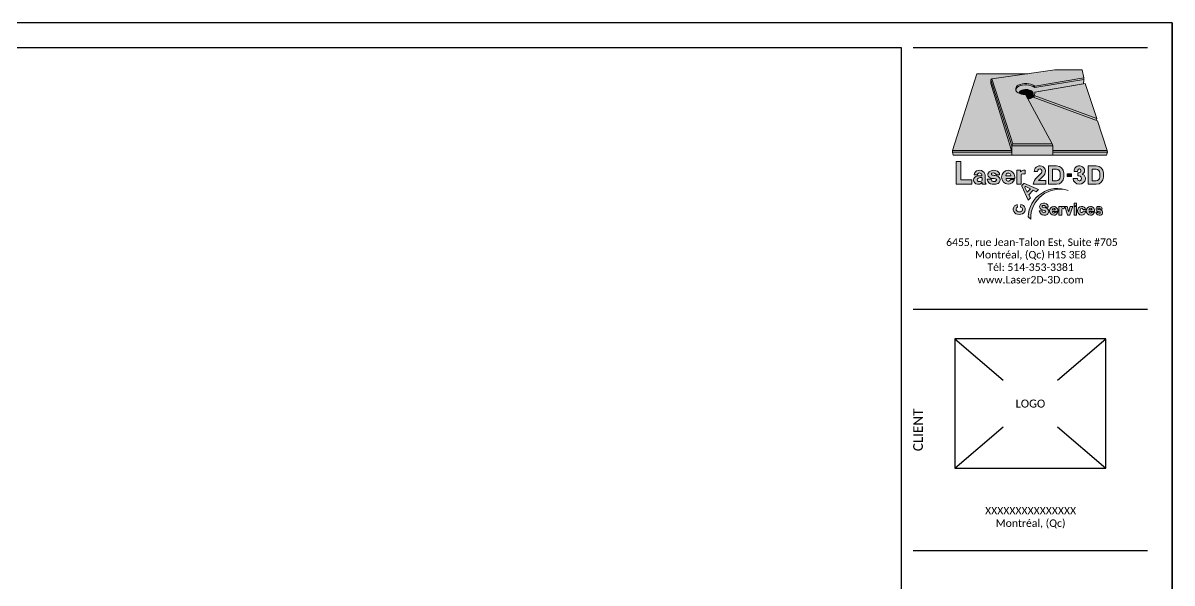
# Paper-space layout 'A0-IMPERIAL' of a CAD drawing. Header units: inches. Extents: x 0 to 75.8, y 0 to 33.1.
# Drawn here: x 23.41 to 46.81, y 21.7 to 33.11 of the extents above; entities that cross this region are included whole.
import ezdxf
from ezdxf.enums import TextEntityAlignment as Align

# ---------------------------------------------------------------- set-up
doc = ezdxf.new("R2010")
doc.units = ezdxf.units.IN
doc.header["$LTSCALE"] = 25
doc.header["$MEASUREMENT"] = 0
doc.layers.add('CARTOUCHE', color=7, linetype='Continuous')
doc.styles.add('Cartouche', font='calibri.ttf')
doc.styles.get("Standard").update_dxf_attribs({"font": 'stylu.ttf'})

# ---------------------------------------------------------------- blocks, each defined once
blk = doc.blocks.new('GEN-LOGO-COULEUR')
at = {"true_color": 0x00007f}
h = blk.add_hatch(color=176, dxfattribs=at)
h.paths.add_polyline_path([(0.2555725955445212, -0.1802703605623606), (0.2538405875673959, -0.1158324221573821), (0.273422834484478, -0.09337350148933865), (0.9318078423738996, 0), (2.842170943040401e-14, 0), (-0.4466468111421307, -1.411596272548081), (0.6311159430411521, -1.411596272548024)])
edge = h.paths.add_edge_path()
edge.add_line((2.197712796569817, -0.8220822180841196), (1.987793012927483, -0.1832622918703919))
edge.add_line((1.987793012927483, -0.1832622918703919), (1.058882557326314, -0.3362729758879937))
edge.add_arc((0.9629223318993638, -0.3562677689655516), 0.09802120492120765, -26.368260564112404, 11.770051108204427, ccw=False)
edge.add_line((1.050745207938661, -0.3998028015070645), (2.197712796569817, -0.8220822180841196))
edge = h.paths.add_edge_path()
edge.add_arc((0.9036590780535221, -0.2540574266151339), 0.2154641235562152, 277.8857129275651, 305.9994135588233, ccw=False)
edge.add_line((0.933220228314525, -0.4674840578847466), (1.378726376866183, -1.287186608416505))
edge.add_line((1.378726376866183, -1.287186608416505), (1.390267630371198, -1.320884043758156))
edge.add_line((1.390267630371198, -1.320884043758156), (1.39026763037117, -1.389166031672914))
edge.add_line((1.39026763037117, -1.389166031672914), (1.390267630371142, -1.411596272548024))
edge.add_line((1.390267630371142, -1.411596272548024), (2.391430396301928, -1.411596272548024))
edge.add_line((2.391430396301928, -1.411596272548024), (2.21120664421656, -0.8631461836068297))
edge.add_line((2.21120664421656, -0.8631461836068297), (1.030303928108736, -0.4283728605111037))
h.paths.add_polyline_path([(1.39026763037117, -1.439166957803479), (1.390267630371198, -1.497591467923371), (2.376754631770723, -1.497591467923371), (2.393315150652228, -1.439166957803479)])
h.paths.add_polyline_path([(0.6396577173888147, -1.497591467923371), (0.6396577173888431, -1.439166957803536), (-0.4513523617177952, -1.439166957803366), (-0.4369718610397797, -1.497591467923428)])
at = {"true_color": 0xc0c0c0}
for points in [[(0.2734228344844497, -0.09337350148950918), (0.6596473552577038, -1.287186608416846), (1.378726376866439, -1.28718660841696), (0.8893808538375607, -0.3825794126378729, -0.1715801518975257), (0.7385858305365998, -0.3392817293646577, -0.5715047219266419), (0.7564988038945972, -0.2101532237224971, -0.2419730778770713), (1.064206375574543, -0.2265617417004933), (1.962494201263837, -0.07859523553776174), (1.929945128712518, 0.07056671939784567), (1.429380166067745, 0.07056671939778877)], [(1.390267630371198, -1.320884043758099), (0.6396577173888716, -1.320884043758099), (0.6396577173888431, -1.497591467923371), (1.390267630371142, -1.497591467923371)]]:
    blk.add_hatch(color=9, dxfattribs=at).paths.add_polyline_path(points)
at = {"true_color": 0x5b5b5b}
blk.add_hatch(color=251, dxfattribs=at).paths.add_polyline_path([(0.2734228344844228, -0.09337350148942625), (0.2538405875674528, -0.1158324221573822), (0.6396577173888716, -1.320884043758099), (0.6596473552577038, -1.287186608416846)])
at = {"true_color": 0x898989}
blk.add_hatch(color=252, dxfattribs=at).paths.add_polyline_path([(0.2538405875674528, -0.1158324221573821), (0.2555725955445496, -0.1802703605624174), (0.6311159430411521, -1.411596272548024), (0.6396577173888431, -1.439166957803479), (0.6396577173888716, -1.320884043758099)])
at = {"true_color": 0x808080}
h = blk.add_hatch(color=8, dxfattribs=at)
h.paths.add_polyline_path([(1.064206375551322, -0.2542404136175988), (1.06420637555135, -0.2265617416869639, 0.2419730778559816), (0.7564988038946037, -0.2101532237224942, 0.40732136148261), (0.7150718537218872, -0.3074189525855133, -0.2746362910049428), (0.7606533217900816, -0.2328933424433317, -0.2522127143395144)])
h.paths.add_polyline_path([(1.962494201263837, -0.1062739074508841), (1.962494201263837, -0.07859523553776168), (1.06420637555135, -0.2265617417043135), (1.064206375551322, -0.2542404136175946)])
at = {"true_color": 0x000000}
h = blk.add_hatch(color=18, dxfattribs=at)
h.dxf.hatch_style = 1
edge = h.paths.add_edge_path()
edge.add_line((1.953685627290469, -0.1888804807657039), (1.962494201263837, -0.1062739074508841))
edge.add_line((1.962494201263837, -0.1062739074508841), (1.064206375551322, -0.2542404136175946))
edge.add_arc((0.8926160604607105, -0.5253168131205257), 0.3208202777262809, 57.66634739912725, 114.2883585908079)
edge.add_arc((0.8005860072134112, -0.3085191416002431), 0.08552123048249528, 117.8353949274036, 179.2628973450559)
edge.add_arc((0.7855791232160243, -0.279994020937238), 0.075653168654266, 201.2543438988928, 231.5985553406258)
edge.add_arc((0.8752127587324594, -0.1476837966548032), 0.2353225134298373, 234.5076411484131, 244.5768103354702)
edge.add_arc((0.8196731927488088, -0.3556489147398452), 0.04571347638150638, 121.58216297374719, 185.7363931042239, ccw=False)
edge.add_arc((0.8968340149289702, -0.4942229324419714), 0.2042886131592843, 55.28493660845902, 119.6629894231921, ccw=False)
edge.add_arc((0.9916583700644139, -0.3584073106932237), 0.03865151901300259, -1.0062802672330804, 56.17243320188902, ccw=False)
edge.add_line((1.030303928092053, -0.3590861087079702), (1.030303928092053, -0.4283728605049646))
edge.add_line((1.030303928092053, -0.4283728605049646), (1.050745207990559, -0.4358987329316619))
edge.add_line((1.050745207990559, -0.4358987329316619), (1.050745207990559, -0.3998028014023589))
edge.add_arc((0.9629223318598292, -0.356267769045246), 0.09802120492122292, 333.6317395561965, 371.7700511504602)
edge.add_line((1.058882557272028, -0.3362729758969181), (1.953685627290469, -0.1888804807657039))
at = {"true_color": 0xa50000}
blk.add_hatch(color=14, dxfattribs=at).paths.add_polyline_path([(0.8893808538290102, -0.3825794126212827), (0.9136144323894371, -0.4295130975856409, 0.2537197175508097), (1.024025958410789, -0.3795326307299547, 0.1410968741714993), (1.030303928092053, -0.3590861087081976), (1.030303928092053, -0.3577285126782499, 0.2454669684163892), (1.013175491506587, -0.3262988475276529, 0.2885314309626802), (0.7957320977383233, -0.3167060605482561, 0.2874738146552508), (0.7741886365023163, -0.3602180575415446, 0.1266613855718876)])
at = {"true_color": 0x260009}
blk.add_hatch(color=18, dxfattribs=at).paths.add_polyline_path([(0.914813149860966, -0.429593714200408), (0.935159679923246, -0.4672064369848113, 0.1209810085351436), (1.030303928092053, -0.428372860504471), (1.030303928092053, -0.3577285126781719, -0.1500644918386768), (1.02402595841058, -0.3795326307302313, -0.2512060916361677)])
at = {"true_color": 0x090026}
blk.add_hatch(color=178, dxfattribs=at).paths.add_polyline_path([(1.050745207990559, -0.3998028015261639), (1.050745207990559, -0.4358987329316887), (2.186009694427161, -0.8538694147058994), (2.197712796569817, -0.8220822180841196)])
at = {"true_color": 0x001f7f}
h = blk.add_hatch(color=166, dxfattribs=at)
h.paths.add_polyline_path([(0.6396577173888431, -1.439166957803423), (0.6311159430411521, -1.411596272548024), (-0.4466468111421024, -1.411596272548081), (-0.4513523617177668, -1.439166957803423)])
h.paths.add_polyline_path([(1.39026763037117, -1.411596272548081), (1.39026763037117, -1.439166957803479), (2.393315150652199, -1.439166957803479), (2.391430396301956, -1.411596272548081)])
at = {"true_color": 0xb7b7b7}
blk.add_hatch(color=9, dxfattribs=at).paths.add_polyline_path([(1.378726376866439, -1.28718660841696), (0.6596473552577038, -1.287186608416846), (0.6396577173888716, -1.320884043758099), (1.39026763037117, -1.320884043758099)])
at = {"true_color": 0x00007f}
h = blk.add_hatch(color=176, dxfattribs=at)
h.paths.add_polyline_path([(-0.2941870988883011, -1.612595283079486), (-0.3836339558441182, -1.612595283079486), (-0.3836339558441182, -2.028480029546245), (-0.09389649838101377, -2.028480029546131), (-0.09389649838112746, -1.949891205879339), (-0.2941870988883011, -1.949891205879453)])
h.paths.add_polyline_path([(0.02076080222289534, -1.773789470616919, 0.3655780117976116), (-0.050711827395304, -1.855472058001112), (0.004259215797134175, -1.855472057997133, -0.2806396981301416), (0.02945728269216374, -1.824755137725163, -0.3294214940160343), (0.0804426731692729, -1.839070653776048, -0.2373760397515033), (0.08582517237840648, -1.872449269241656), (0.04502761996931781, -1.872449269241713, 0.02625055915875783), (0.002688736898477373, -1.876326677763529, 0.3842404139692891), (-0.0615959204122305, -1.952385231531537, 0.4109261011358607), (0.008307815673276764, -2.028480029546131), (0.03439422429084971, -2.028480029546131, 0.2173901032608605), (0.08672545859801062, -1.999171239387692, -0.6949398788049758), (0.09522095897747818, -2.003080669149881), (0.09522095897744975, -2.028480029546245), (0.1689729045727688, -2.028480029546245), (0.1472349814708878, -1.993714321197501), (0.1472349814708878, -1.864040183156703, 0.1560797326640208), (0.1321415778396045, -1.815011930937828, 0.2957760720408335)])
h.paths.add_polyline_path([(0.09772095897750432, -1.925090027831857), (0.0977209589774759, -1.948601460747057, -0.205535739878508), (0.09149859956369255, -1.963098930177125, -0.3043255272415302), (0.01895918208296621, -1.975490841956457, -0.535996795249945), (0.01201403790159361, -1.929063407529441, -0.1548485973632585), (0.07678235673594713, -1.905112064311254, -0.428031937692451)], flags=16)
h.paths.add_polyline_path([(0.2745507013424913, -1.826270160404761, -0.4081361174285997), (0.3551495180562654, -1.85405236046148), (0.4157543982678078, -1.854052360458127, 0.2359451661452087), (0.3739538023993418, -1.78694094979079, 0.2751979993019092), (0.2248777444252141, -1.800240065804019, 0.3807028621443186), (0.2068109772266666, -1.880487478488647, 0.2760536446874819), (0.2853095474481506, -1.923346195500528, -0.06450097315442213), (0.3424501869881738, -1.930808332651054, -0.5103377905490994), (0.3523372847043902, -1.962771911158825, -0.1943037911839643), (0.307686921305276, -1.979062493949016, -0.007132648240492383), (0.2955631405849601, -1.978403533450148, -0.4025281775837872), (0.2618687827785209, -1.93650213565229), (0.189652955324533, -1.936502135647629, 0.3798407595312069), (0.2809361921643472, -2.028480029546188), (0.3253215744355202, -2.028480029546188, 0.04590692796669429), (0.3614672613591665, -2.023310339204954, 0.3565491638187341), (0.4245296581529487, -1.9460780275665, 0.3730271193949082), (0.3551527587569581, -1.871838634832841, 0.01465349676005041), (0.2768910563274858, -1.861434110619655, -0.6834721656543589)])
h.paths.add_polyline_path([(0.5733909615409232, -1.771142070750557, 0.9382043665047923), (0.5733909621480393, -2.028485218269509, 0.307765610658288), (0.687855242866874, -1.939488140111166), (0.6130301238297875, -1.939488140122705, -0.9070180960414991), (0.5327213147332373, -1.929535004673312, -0.4066569357256266), (0.5402188054139003, -1.92222899821121), (0.6921477655758395, -1.92222899821121, 0.4471100271945692)])
h.paths.add_polyline_path([(0.6209798456012265, -1.876200532892199), (0.5280518814226127, -1.876200532892256, -1.10414740251232)], flags=16)
h.paths.add_polyline_path([(0.800006647360135, -1.797992273764976), (0.800006647360135, -1.773073850618005), (0.7294052812536904, -1.773073850617948), (0.7294052812537188, -2.028480029546131), (0.8083280722335644, -2.028480029546074), (0.8083280722335928, -1.864152632960042, -0.4115597107415376), (0.842620416452462, -1.836022901531805, -0.0831160528551906), (0.8552784171603776, -1.839102080816758, 0.5383023868739291), (0.8866329935104602, -1.818417630733791), (0.8866329935104034, -1.773073850618005), (0.8512467193884561, -1.773073850618005, 0.2050732322098915)])
h = blk.add_hatch(color=176, dxfattribs=at)
h.paths.add_polyline_path([(1.227287314312093, -1.867310097379743, 0.2671236767031622), (1.249112979942083, -1.750059649494972, 0.5596620506389015), (1.066158809475496, -1.734357979183756), (1.061565766203586, -1.742917880446157, 0.1129582649114543), (1.051454672098743, -1.797027691148742), (1.112992094239218, -1.797027691147832, -0.1223595525603672), (1.117848762147162, -1.76755394085211, -0.6568457251122792), (1.190239219952929, -1.775044525036378, -0.292130331988997), (1.173860976989744, -1.833200612682447), (1.098409027257787, -1.904059943441439, 0.1797867636081886), (1.03344410291885, -2.028480029546188), (1.260392429989764, -2.028480029546188), (1.260392429989736, -1.95795470482193), (1.131128225734898, -1.957954704827273, -0.02116113530713852), (1.139586336973366, -1.949656869919068), (1.156587441781397, -1.933706600544497)])
h.paths.add_polyline_path([(1.914408678081401, -1.9445782911028, 0.5675964688071015), (1.870941290822174, -1.873731032997568), (1.849743144329864, -1.873731033002798), (1.849743144329892, -1.816762603066195), (1.866074570723214, -1.816762603066195, 0.4828756312673927), (1.906090529399478, -1.774469259660634, 0.7770380227204324), (1.847578944998475, -1.767395652544451, 0.1230660460628823), (1.842653815955543, -1.797027691149879), (1.781116393895729, -1.797027691148685, -0.1129582663202378), (1.79122748821473, -1.742917879818151), (1.795797434718594, -1.734401023352518, -0.5878040121614717), (1.971421849824509, -1.750111680852399, -0.3596017672805933), (1.940298820059098, -1.835356891310141, 0.2459665999846768), (1.936613946663471, -1.841259096297904, 0.27468822069151), (1.941015495192573, -1.847531259942684, -0.3296093211405673), (1.991601028547336, -1.937697608153371, -0.3667705011636491), (1.877266850776948, -2.028451254604249, -0.3794750205362361), (1.761726985010199, -1.921278024095955), (1.845748147185589, -1.921278024093567), (1.845748147185589, -1.92967829677292, 0.8371610050190884), (1.914333421091953, -1.944721493102691, 0.0003514597273535631), (1.914365135890165, -1.944661286536871, -0.009373210798989532)])
h.paths.add_polyline_path([(2.18744493969109, -1.690535348027367), (2.042473531273316, -1.690535348027595), (2.042473531273288, -2.028480029546358), (2.187444939691432, -2.028480029546074, 0.414213562373095), (2.319944939691254, -1.89598002954591), (2.31994493969114, -1.82303534802719, 0.4142135623728437)])
h.paths.add_polyline_path([(2.112899696192244, -1.754150541236072), (2.187408912721878, -1.754150541236015, -0.400062447231571), (2.251806558374028, -1.823029540638856), (2.251806558374057, -1.895985069667233, -0.4020509061165015), (2.187413947539085, -1.96421868578301), (2.112899696192244, -1.964218685782953)], flags=16)
at = {"true_color": 0xa50000}
h = blk.add_hatch(color=14, dxfattribs=at)
h.paths.add_polyline_path([(1.314510168394662, -1.690535348027538), (1.314510168394634, -2.028480029546301), (1.459481576812815, -2.028480029546074, 0.4142135623730923), (1.5919815768126, -1.895980029545874), (1.591981576812486, -1.823035348027154, 0.414213562372983), (1.459481576812337, -1.690535348027367)])
h.paths.add_polyline_path([(1.459445549843792, -1.754150541236015, -0.400062447231454), (1.523843195495374, -1.823029540639424), (1.523843195495374, -1.895985069668938, -0.4020509061101597), (1.459450584660175, -1.964218685782896), (1.384936333313618, -1.964218685782953), (1.384936333313647, -1.754150541236129)], flags=16)
blk.add_hatch(color=174).paths.add_polyline_path([(1.737016965286898, -1.884608087653817), (1.737016965286898, -1.839567898947394), (1.652031328733869, -1.839567898947337), (1.652031328733869, -1.88460808765376)])
h = blk.add_hatch(color=14, dxfattribs=at)
h.paths.add_polyline_path([(0.8261639409422233, -2.047987269171756, 0.3076729778711375), (0.8236394406709832, -2.061811986521797), (0.9377693243124554, -2.319910170576179), (0.9790020111636579, -2.278027681094272), (0.949795441127236, -2.223328229153935), (1.032443465314884, -2.139377721241772), (1.087592882679246, -2.167725482003959), (1.128825569530335, -2.125842992522166), (0.8689744865833278, -2.015762487238698, 0.3076729778732364), (0.8551909303077171, -2.018502831711058)])
h.paths.add_polyline_path([(0.8992526237430583, -2.070915309614637), (0.9828900680008985, -2.113906412220899), (0.9235524663442334, -2.174179139201726), (0.8792589272621454, -2.091224094865285, -0.3280673027297081), (0.8813778658667485, -2.07656701655076), (0.8846304671947286, -2.073263156159652, -0.3280673027266673)], flags=16)
h.paths.add_polyline_path([(0.7449364916018908, -2.449665554933688), (0.7376615449318535, -2.399145336628408, 0.698034417921393), (0.7144534388411612, -2.570938813510395, 0.1868478615863675), (0.8378384564832115, -2.570938813565476, 0.7517144744808859), (0.8017835262017741, -2.397238914104605), (0.7961750811163597, -2.449202509456029, -0.7411988499749078), (0.8167775144713678, -2.523243157379398, -0.3397425886247448), (0.7355367090736997, -2.523277581075661, -0.618460517254943)])
at = {"true_color": 0x00007f}
blk.add_hatch(color=176, dxfattribs=at).paths.add_polyline_path([(0.937615608448283, -2.628059289359953), (0.9854029182354792, -2.670344677705316, -0.510772745736247), (1.673720046367805, -2.141597346549531, 0.5136026754892609)])
at = {"true_color": 0xa50000}
h = blk.add_hatch(color=14, dxfattribs=at)
h.paths.add_polyline_path([(1.258771086743195, -2.461623266962022), (1.203417060198461, -2.449697041416925, -0.6475981247016067), (1.202468253035589, -2.420575567928382, -0.4842295400467123), (1.258057006419648, -2.446489401343683), (1.307645834251701, -2.446489401353347, 0.2582977047422242), (1.274403458147959, -2.386751010566684, 0.3298171252271558), (1.167104283478324, -2.396767217835304, 0.5836733824342268), (1.197233406421418, -2.498937358589274), (1.247924348429178, -2.514572470370799, -0.6284173991351734), (1.25260488167109, -2.543518253852312, -0.3139928316588847), (1.203234879793797, -2.541430514858234, -0.2337503107404338), (1.193978347610027, -2.518702932068607), (1.142687963102702, -2.518702932062467, 0.3372855802507514), (1.225649085040942, -2.598917385037055), (1.239078555629278, -2.598917385037112, 0.05029154888106415), (1.264421876041609, -2.595896811886348, 0.302940263137045), (1.316579180365636, -2.52757730608215, 0.3787276697073616)])
h.paths.add_polyline_path([(1.483698064776007, -2.531533574782145, 0.4501109314922969), (1.407619575867955, -2.43388422142516, 0.9388682780468386), (1.40761957659717, -2.598922516144171, 0.3121144746889062), (1.481459100226061, -2.540650198165622), (1.432015501737425, -2.540650198184494, -0.9204791826543396), (1.382741322179271, -2.535276143920935, -0.406656935715877), (1.386581980868493, -2.53153357478692)])
h.paths.add_polyline_path([(1.379706018501054, -2.500513551378845, -1.072663551735034), (1.436959948364517, -2.500513551378845)], flags=16)
h.paths.add_polyline_path([(1.501952792562605, -2.598917385037112), (1.554194912752394, -2.598917385037055), (1.554194912752422, -2.493044750782303, -0.4110057045046694), (1.57513281637378, -2.475919993748164, -0.0832148161605782), (1.582942239313232, -2.477818087733386, 0.5383023833486541), (1.60423753767742, -2.463769690576434), (1.604237537677363, -2.433889352485949), (1.580699182828795, -2.433889352485949, 0.1922233413356081), (1.548876907996231, -2.448385513303379), (1.548876907996231, -2.433889352485949), (1.501952792562605, -2.433889352486005)])
h.paths.add_polyline_path([(1.656499533289832, -2.433889352485892), (1.609237537677359, -2.433889352485949), (1.609237537677387, -2.43964257615329), (1.66344977695785, -2.590641218879763, 0.316501401291207), (1.675214522074826, -2.598917385036998), (1.690658192333677, -2.598917385037055, 0.3165014012931163), (1.702422937450745, -2.590641218879823), (1.758700726013444, -2.433889352485949), (1.709373181118792, -2.433889352485949), (1.686325711607296, -2.529378554508294, -0.3464300941089901), (1.683895496518303, -2.531291992813578), (1.681977217890005, -2.531291992813522, -0.346430094092787), (1.679547002801191, -2.529378554508259)])
h.paths.add_polyline_path([(1.827035318318963, -2.377287218521815), (1.78040985101066, -2.377287218521701), (1.78040985101066, -2.422974063083529), (1.827035318318963, -2.422974063083416)])
h.paths.add_polyline_path([(1.827035318318963, -2.436389352486003), (1.780409851010631, -2.43638935248589), (1.78040985101066, -2.596417385037171), (1.827035318318963, -2.596417385037057)])
h.paths.add_polyline_path([(1.944689739354601, -2.492028805177199), (1.990669741015836, -2.492028805103871, 0.4025168900145883), (1.918157424165358, -2.433899852227741, 0.9214843864631591), (1.920163693946305, -2.598920734612534, 0.3909837323701824), (1.994243820505716, -2.525257312939232), (1.947899760401583, -2.525257312927238, -0.7127263741113664), (1.901787785414937, -2.539752117184374, -0.2124932640963994), (1.896461583286763, -2.484967533428238, -0.7957705760789904)])
h.paths.add_polyline_path([(2.080922529083806, -2.598922516221023, 0.3121144706719899), (2.154762051494885, -2.540650198165622), (2.105318453006277, -2.540650198184494, -0.9204791826543386), (2.056044273448123, -2.535276143920935, -0.4066569357158832), (2.059884932137344, -2.53153357478692), (2.157001016044859, -2.531533574782145, 0.4501109270488611), (2.080922528346723, -2.433884221348762, 0.9388682918858251)])
h.paths.add_polyline_path([(2.110262899633369, -2.500513551378845), (2.053008969769905, -2.500513551378845, -1.072663551735034)], flags=16)
h.paths.add_polyline_path([(2.262164729344903, -2.487996627254176), (2.299471634420428, -2.487996627261509, 0.261820294719333), (2.274959851699756, -2.443264549181878, 0.3299361246478564), (2.196050712142322, -2.450642235779755, 0.5836700019339252), (2.218270098447647, -2.526139570530518), (2.255137825026021, -2.537511050391659, -0.6280799674070655), (2.258363289720147, -2.557356427130544, -0.3136359377041054), (2.223247224085413, -2.555877503670104, -0.2433631322021334), (2.216824624882918, -2.539184363466404), (2.177966985050318, -2.5391843634618, 0.3405993992817254), (2.239085256928206, -2.598917385037169), (2.248904046306251, -2.598917385037169, 0.05041000816170486), (2.267525001872317, -2.596694813851797, 0.3032186935430735), (2.305975207909881, -2.546346152425079, 0.3786756210740762), (2.263343132034436, -2.49765708163369), (2.223150483658628, -2.48899742993882, -0.6458007593939953), (2.222558927685946, -2.469068628302369, -0.4902587538598545)])
at = {"lineweight": 15}
for p, q in [((0, 0), (-0.4466468111421023, -1.411596272548081)), ((0, 0), (0.9318078423737859, 0)), ((0.2734228344844496, -0.09337350148950918), (1.429380166067745, 0.0705667193977888)), ((1.429380166067745, 0.0705667193977888), (1.929945128712518, 0.07056671939784565)), ((1.929945128712518, 0.07056671939784565), (1.962494201263837, -0.07859523553776171)), ((0.2531053021976959, -0.1802703605624174), (0.2538405875674528, -0.1158324221573821)), ((0.2531053021976959, -0.1802703605624174), (0.6311159430411521, -1.411596272548024)), ((0.2538405875674528, -0.1158324221573821), (0.2734228344844496, -0.0933735014893955)), ((0.2538405875674528, -0.1158324221573821), (0.6396577173888716, -1.320884043758099)), ((0.6596473552577038, -1.287186608416846), (0.2734228344844496, -0.09337350148950918)), ((1.058882557326314, -0.3362729758879937), (1.987793012927511, -0.1832622918703919)), ((1.058882557272028, -0.3362729758969181), (1.953685627290469, -0.1888804807657039)), ((1.962494201263837, -0.07859523553776171), (1.064206375574543, -0.2265617417004933)), ((1.064206375551322, -0.2542404136175946), (1.962494201263837, -0.1062739074508841)), ((1.962494201263837, -0.1062739074508841), (1.064206375551322, -0.2542404136175946)), ((1.953685627290469, -0.1888804807657039), (1.962494201263837, -0.1062739074508841)), ((1.962494201263837, -0.07859523553770487), (1.962494201263837, -0.1062739074508841)), ((2.197712796569817, -0.8220822180841196), (1.987793012927483, -0.183262291870335)), ((0.8893808538375652, -0.382579412637881), (1.378726376866439, -1.28718660841696)), ((1.030303928092053, -0.3577285126781931), (1.030303928092053, -0.4283728605049646)), ((1.030303928092053, -0.3590861087079702), (1.030303928092053, -0.4283728605049646)), ((1.050745207990559, -0.3998028015261639), (2.197712796569817, -0.8220822180841196)), ((1.050745207990559, -0.3998028015261639), (1.050745207990559, -0.4358987329317188)), ((1.050745207990559, -0.4358987329316619), (1.050745207990559, -0.3998028014023589)), ((1.06420637555135, -0.2265617417042449), (1.064206375551322, -0.2542404136175946)), ((1.030303928108736, -0.4283728605111037), (2.21120664421656, -0.8631461836068297)), ((1.030303928092053, -0.4283728605049646), (1.050745207990559, -0.4358987329316619)), ((2.197712796569817, -0.8220822180841196), (2.186009694427156, -0.8538694147059118)), ((2.391430396301956, -1.411596272548081), (2.21120664421656, -0.8631461836068297)), ((-0.4513523617177668, -1.439166957803423), (-0.4466468111421023, -1.411596272548081)), ((-0.4513523617177668, -1.439166957803423), (0.6396577173888431, -1.439166957803423)), ((-0.4513523617177668, -1.439166957803423), (-0.4369718610397797, -1.497591467923371)), ((-0.4466468111421023, -1.411596272548081), (0.6311159430411521, -1.411596272548024)), ((0.6311159430411521, -1.411596272548024), (0.6396577173888431, -1.439166957803423)), ((0.6596473552577038, -1.287186608416846), (0.6396577173888716, -1.320884043758099)), ((0.6396577173888716, -1.320884043758099), (1.39026763037117, -1.320884043758099)), ((0.6396577173888716, -1.320884043758099), (0.6396577173888431, -1.497591467923371)), ((0.6396577173888716, -1.320884043758099), (1.39026763037117, -1.320884043758099)), ((1.378726376866439, -1.28718660841696), (0.6596473552577038, -1.287186608416846)), ((1.37872637686641, -1.287186608416846), (1.39026763037117, -1.320884043758099)), ((1.39026763037117, -1.320884043758099), (1.39026763037117, -1.389166031672914)), ((1.39026763037117, -1.389166031672914), (1.39026763037117, -1.497591467923371)), ((1.39026763037117, -1.411596272548081), (2.391430396301956, -1.411596272548081)), ((1.39026763037117, -1.439166957803479), (2.393315150652199, -1.439166957803479)), ((2.393315150652199, -1.439166957803479), (2.376754631770751, -1.497591467923371)), ((2.391430396301956, -1.411596272548081), (2.393315150652199, -1.439166957803479)), ((-0.4369718610397797, -1.497591467923371), (2.376754631770751, -1.497591467923371)), ((-0.2941870988883295, -1.612595283079429), (-0.3836339558440898, -1.612595283079429)), ((-0.3836339558440898, -1.612595283079429), (-0.3836339558441466, -2.028480029546245)), ((-0.2941870988882727, -1.949891205879453), (-0.2941870988883295, -1.612595283079429)), ((-0.05071182739527558, -1.855472058001112), (0.004259215797134175, -1.855472057997133)), ((0.08582517237840644, -1.872449269241656), (0.04502761996931781, -1.872449269241713)), ((0.1472349814708878, -1.993714321197501), (0.1472349814708878, -1.864040183156703)), ((0.3551495180562938, -1.85405236046148), (0.4157543982678078, -1.854052360458127)), ((0.5280518814226127, -1.876200532892256), (0.6209798456012265, -1.876200532892199)), ((0.800006647360135, -1.773073850618005), (0.7294052812537188, -1.773073850618061)), ((0.7294052812537188, -1.773073850618061), (0.7294052812537188, -2.028480029546188)), ((0.800006647360135, -1.797992273764976), (0.800006647360135, -1.773073850618005)), ((0.8083280722335644, -2.028480029546074), (0.8083280722335928, -1.864152632960042)), ((0.886632993510375, -1.773073850618005), (0.8512467193884561, -1.773073850618005)), ((0.8866329935104602, -1.818417630733791), (0.886632993510375, -1.773073850618005)), ((1.051454672098714, -1.797027691148742), (1.112992094239218, -1.797027691147832)), ((1.066158809475496, -1.734357979183756), (1.061565766203586, -1.742917880446157)), ((1.173860976989801, -1.83320061268239), (1.098409027257787, -1.904059943441439)), ((1.156587441781397, -1.933706600544497), (1.227287314312093, -1.867310097379743)), ((1.314510168394634, -2.028480029546301), (1.314510168394662, -1.690535348027538)), ((1.314510168394662, -1.690535348027538), (1.459481576812436, -1.690535348027367)), ((1.384936333313647, -1.754150541236129), (1.459445549843792, -1.754150541236015)), ((1.384936333313618, -1.964218685782953), (1.384936333313647, -1.754150541236129)), ((1.523843195495374, -1.823029540639425), (1.523843195495374, -1.895985069668939)), ((1.591981576812486, -1.82303534802719), (1.5919815768126, -1.89598002954591)), ((1.652031328733869, -1.839567898947337), (1.652031328733869, -1.88460808765376)), ((1.737016965286898, -1.839567898947394), (1.652031328733869, -1.839567898947337)), ((1.737016965286898, -1.839567898947394), (1.652031328733869, -1.839567898947337)), ((1.652031328733869, -1.839567898947337), (1.652031328733869, -1.88460808765376)), ((1.652031328733869, -1.88460808765376), (1.737016965286898, -1.884608087653817)), ((1.652031328733869, -1.88460808765376), (1.737016965286898, -1.884608087653817)), ((1.737016965286898, -1.884608087653817), (1.737016965286898, -1.839567898947394)), ((1.737016965286898, -1.884608087653817), (1.737016965286898, -1.839567898947394)), ((1.737016965286898, -1.884608087653817), (1.737016965286898, -1.884608087653817)), ((1.842653815955572, -1.797027691149879), (1.781116393895729, -1.797027691148685)), ((1.791227488214759, -1.742917879818094), (1.795797434718594, -1.734401023352518)), ((1.849743144329892, -1.873731033002798), (1.849743144329921, -1.816762603066195)), ((1.849743144329921, -1.816762603066195), (1.866074570723214, -1.816762603066195)), ((1.870941290822685, -1.873731032997568), (1.849743144329892, -1.873731033002798)), ((2.042473531273288, -2.028480029546301), (2.042473531273316, -1.690535348027538)), ((2.042473531273316, -1.690535348027538), (2.18744493969109, -1.690535348027367)), ((2.112899696192301, -1.754150541236129), (2.112899696192272, -1.964218685782953)), ((2.187408912721878, -1.754150541236015), (2.112899696192301, -1.754150541236129)), ((2.251806558374057, -1.895985069667233), (2.251806558374028, -1.823029540638856)), ((2.31994493969114, -1.82303534802719), (2.319944939691254, -1.89598002954591)), ((-0.3836339558441466, -2.028480029546245), (-0.09389649838101377, -2.028480029546131)), ((-0.09389649838112746, -1.949891205879339), (-0.2941870988882727, -1.949891205879453)), ((-0.09389649838101377, -2.028480029546131), (-0.09389649838112746, -1.949891205879339)), ((0.008307815673362029, -2.028480029546131), (0.03439422429084971, -2.028480029546131)), ((0.09522095897747818, -2.003080669149938), (0.09522095897744975, -2.028480029546188)), ((0.09522095897744975, -2.028480029546188), (0.1689729045727404, -2.028480029546245)), ((0.09772095897842087, -1.9250900278318), (0.09772095897839245, -1.948601460747)), ((0.09772095897842087, -1.9250900278318), (0.09772095897842087, -1.9250900278318)), ((0.1689729045727404, -2.028480029546245), (0.1472349814708878, -1.993714321197501)), ((0.2618687827785209, -1.93650213565229), (0.189652955324533, -1.936502135647629)), ((0.2809361921650009, -2.028480029546188), (0.3253215744355202, -2.028480029546188)), ((0.5402188054139287, -1.92222899821121), (0.6921477655758395, -1.92222899821121)), ((0.6878552428669025, -1.939488140111166), (0.6130301238297875, -1.939488140122705)), ((0.7294052812537188, -2.028480029546188), (0.8083280722335644, -2.028480029546074)), ((0.9377693243124554, -2.319910170576179), (0.8236394406709735, -2.061811986521775)), ((0.8261639409422799, -2.047987269171699), (0.8551909303077423, -2.018502831711032)), ((0.8689744865833404, -2.015762487238703), (1.128825569530335, -2.125842992522166)), ((0.9235524663442334, -2.174179139201726), (0.8792589272621285, -2.091224094865254)), ((0.8813778658667957, -2.076567016550712), (0.8846304671947678, -2.073263156159612)), ((0.8992526237430525, -2.070915309614634), (0.9828900680008985, -2.113906412220899)), ((1.033444102918878, -2.028480029546188), (1.260392429989736, -2.028480029546188)), ((1.260392429989736, -1.957954704821987), (1.131128225734898, -1.957954704827273)), ((1.139586336974673, -1.949656869917817), (1.156587441781397, -1.933706600544497)), ((1.260392429989736, -2.028480029546188), (1.260392429989736, -1.957954704821987)), ((1.459481576812777, -2.028480029546074), (1.314510168394634, -2.028480029546301)), ((1.459450584660175, -1.964218685782896), (1.384936333313618, -1.964218685782953)), ((1.761726985010199, -1.921278024095955), (1.845748147185589, -1.921278024093567)), ((1.845748147185589, -1.921278024093567), (1.845748147185589, -1.92967829677292)), ((2.187444939691432, -2.028480029546074), (2.042473531273288, -2.028480029546301)), ((2.112899696192272, -1.964218685782953), (2.187413947539085, -1.96421868578301)), ((0.9828900680008985, -2.113906412220899), (0.9235524663442334, -2.174179139201726)), ((0.9790020111636579, -2.278027681094272), (0.9377693243124554, -2.319910170576179)), ((1.032443465314884, -2.139377721241772), (0.949795441127236, -2.223328229153935)), ((0.949795441127236, -2.223328229153935), (0.9790020111636579, -2.278027681094272)), ((1.087592882679246, -2.167725482003959), (1.032443465314884, -2.139377721241772)), ((1.128825569530335, -2.125842992522166), (1.087592882679246, -2.167725482003959)), ((0.7376615449318535, -2.399145336628408), (0.7449364916018908, -2.449665554933688)), ((0.7961750811163597, -2.449202509456029), (0.8017835262017741, -2.397238914104605)), ((1.193978347610027, -2.518702932068607), (1.142687963102702, -2.518702932062467)), ((1.197233406421418, -2.498937358589274), (1.248260312610029, -2.514676095147024)), ((1.258771086743195, -2.461623266962022), (1.203417060198461, -2.449697041416925)), ((1.258057006419648, -2.446489401343683), (1.307645834251701, -2.446489401353347)), ((1.379706018501054, -2.500513551378845), (1.436959948364517, -2.500513551378845)), ((1.548876907996231, -2.433889352485949), (1.501952792562605, -2.433889352486005)), ((1.501952792562605, -2.433889352486005), (1.501952792562605, -2.598917385037112)), ((1.548876907996231, -2.448385513303379), (1.548876907996231, -2.433889352485949)), ((1.554194912752394, -2.598917385037055), (1.554194912752422, -2.493044750782303)), ((1.604237537677363, -2.433889352485949), (1.580699182828795, -2.433889352485949)), ((1.60423753767742, -2.463769690576441), (1.604237537677363, -2.433889352485949)), ((1.656499533289832, -2.433889352485892), (1.609237537677359, -2.433889352485949)), ((1.609237537677387, -2.439642576153233), (1.609237537677359, -2.433889352485949)), ((1.609237537677387, -2.43964257615329), (1.663449776957862, -2.590641218879796)), ((1.679547002801201, -2.529378554508298), (1.656499533289832, -2.433889352485892)), ((1.709373181118792, -2.433889352485949), (1.686325711607282, -2.529378554508355)), ((1.702422937450734, -2.590641218879853), (1.758700726013444, -2.433889352485949)), ((1.758700726013444, -2.433889352485949), (1.709373181118792, -2.433889352485949)), ((1.78040985101066, -2.377287218521701), (1.827035318318963, -2.377287218521815)), ((1.78040985101066, -2.422974063083529), (1.78040985101066, -2.377287218521701)), ((1.827035318318963, -2.422974063083416), (1.78040985101066, -2.422974063083529)), ((1.780409851010631, -2.43638935248589), (1.827035318318963, -2.436389352486003)), ((1.78040985101066, -2.596417385037171), (1.780409851010631, -2.43638935248589)), ((1.827035318318963, -2.377287218521815), (1.827035318318963, -2.422974063083416)), ((1.827035318318963, -2.436389352486003), (1.827035318318963, -2.596417385037057)), ((1.990669741015836, -2.492028805103871), (1.944689739354601, -2.492028805177199)), ((1.947899760401583, -2.525257312927238), (1.994243820505716, -2.525257312939232)), ((2.053008969769905, -2.500513551378845), (2.110262899633369, -2.500513551378845)), ((2.218270098447647, -2.526139570530518), (2.255375171482115, -2.537584257521473)), ((2.263343132034436, -2.49765708163369), (2.223150483658628, -2.48899742993882)), ((2.262164729344903, -2.487996627254176), (2.299471634420428, -2.487996627261509)), ((0.937615608448283, -2.628059289359953), (0.9854029182354793, -2.670344677705316)), ((1.225649085040942, -2.598917385037055), (1.239078555629277, -2.598917385037112)), ((1.386581980868471, -2.53153357478692), (1.483698064776007, -2.531533574782145)), ((1.481459100226061, -2.540650198165622), (1.432015501737425, -2.540650198184494)), ((1.501952792562605, -2.598917385037112), (1.554194912752394, -2.598917385037055)), ((1.675214522074896, -2.598917385036998), (1.6906581923337, -2.598917385037055)), ((1.683895496518431, -2.531291992813578), (1.681977217890164, -2.531291992813522)), ((1.827035318318963, -2.596417385037057), (1.78040985101066, -2.596417385037171)), ((2.059884932137322, -2.53153357478692), (2.157001016044859, -2.531533574782145)), ((2.154762051494885, -2.540650198165622), (2.105318453006277, -2.540650198184494)), ((2.216824624882918, -2.539184363466404), (2.177966985050318, -2.5391843634618)), ((2.239085256928206, -2.598917385037169), (2.248904046306251, -2.598917385037169))]:
    blk.add_line(p, q, dxfattribs=at)
at = {"color": 7, "lineweight": 15}
for p, q in [((-0.383633955844175, -2.028480029546245), (-0.3836339558440613, -1.612595283079543)), ((-0.3836339558440613, -1.612595283079543), (-0.2941870988883295, -1.612595283079486)), ((-0.2941870988883295, -1.612595283079486), (-0.2941870988883011, -1.949891205879453)), ((0.4157543982678078, -1.854052360458127), (0.3551495180562938, -1.85405236046148))]:
    blk.add_line(p, q, dxfattribs=at)
at = {"lineweight": 15}
for centre, radius, start, end in [((0.7855791232159675, -0.279994020937238), 0.07565316865421728, 112.6058741531576, 231.5985553403832), ((0.894392360333427, -0.5176583360284326), 0.3370074583768655, 59.7424366794347, 114.2317762578289), ((0.894392360323593, -0.5176583360328664), 0.3370074583768758, 114.152746159096, 114.231776255995), ((0.8926160604607389, -0.5253168131205257), 0.3208202777262621, 57.66634739886715, 114.288358590813), ((0.8926160604607349, -0.5253168131205274), 0.3208202777262693, 57.66634739913109, 114.2883585908118), ((0.8005860072134112, -0.3085191416002431), 0.08552123048249528, 117.8353949274038, 179.2628975698391), ((0.8005860072134153, -0.3085191416002364), 0.0855212304824913, 117.8353949274081, 179.2628973450605), ((0.7855791232160405, -0.2799940209372599), 0.07565316865427317, 201.2543438988728, 231.5985553406058), ((0.8752127587326299, -0.1476837966547464), 0.2353225134299624, 234.507641148299, 273.4517024111171), ((0.8752127587324235, -0.1476837966547822), 0.2353225134298336, 234.5076411484231, 244.5768103354802), ((0.8196731927488088, -0.3556489147398452), 0.04571347638150777, 121.5821629761118, 185.7363933621874), ((0.8196731927487988, -0.3556489147398653), 0.04571347638149443, 121.5821629737233, 185.7363931042), ((0.8968340149289702, -0.4942229324419714), 0.2042886131592891, 55.28493660731272, 119.6629894237216), ((0.8968340149289801, -0.4942229324419717), 0.2042886131592895, 55.28493660846132, 119.6629894231944), ((0.9227427364090772, -0.3027334475627868), 0.1271078502461291, 265.8817342153949, 322.8283528088513), ((0.9916583700644139, -0.3584073106932237), 0.03865151901300719, 326.8687627664524, 56.17243319583646), ((0.9916583700644135, -0.358407310693223), 0.03865151901300224, 358.9937197327658, 56.1724332018879), ((0.9629223318598292, -0.3562677690453029), 0.0980212049212053, 333.6317394926268, 11.77005114781509), ((0.9629223318598253, -0.3562677690452764), 0.09802120492121291, 333.6317395562133, 11.77005115047715), ((0.9036590780216045, -0.2540574266195677), 0.2154641235562164, 277.8857129361343, 305.9994135662305), ((0.01272652101678174, -1.95000656803222), 0.07436049582951917, 97.75793338070005, 181.8331054848713), ((0.03341766838470227, -1.856975014293523), 0.08414291971289206, 98.6513276844252, 178.9765314497279), ((0.06075964601547915, -2.277328987401009), 0.4051852450673246, 92.2251682020963, 98.2399718704281), ((0.04206645890795403, -1.860792694195539), 0.03817979571967905, 109.2844250379578, 171.9893378403305), ((0.04465671830404795, -1.880307580030357), 0.1091655735036034, 36.73637701769203, 102.6442027276395), ((0.04526480433281532, -1.866407101615935), 0.04455068839398418, 37.85050097234139, 110.7824768087599), ((0.04996101089605353, -1.861109289797523), 0.03761426873708503, 342.4534354883533, 35.86741583707374), ((0.06307057937962705, -1.863112903879946), 0.08416951007482765, 359.3687706663023, 34.85331387091995), ((0.2609036362428222, -1.850508341445923), 0.06184467978140463, 125.6281288891907, 208.9960186753118), ((0.2819161936905532, -1.8362443311097), 0.08716793923273884, 210.5015823379008, 272.2310265809135), ((0.3105822077667309, -1.918760332132557), 0.1462610972447733, 64.32428175473949, 125.8714722699771), ((0.2825747301551189, -1.843395973874921), 0.01891239079018356, 115.1046956211058, 252.5107738181316), ((0.3006671100925304, -1.88130749735574), 0.06091941615490733, 26.57677188388952, 115.3853526425535), ((0.1385507845672569, -3.20155490734686), 1.347242287271095, 80.74815613296742, 84.10624986904416), ((0.3470098465094479, -1.948984346759188), 0.07757427336748723, 2.147088155571068, 83.97460585315002), ((0.3277036355436684, -1.862321576000822), 0.08843820860914269, 5.365149998961238, 58.46859107331045), ((0.5816041642111612, -1.899813644490657), 0.128933434712864, 93.65227754803507, 266.3477227223059), ((0.5745158635119169, -1.871589651193182), 0.04669220343524195, 354.3327727162175, 185.6672272838525), ((0.5651777592392819, -1.899813644526137), 0.1289334347247927, 349.9881332607371, 86.34772261643467), ((0.8547266271389728, -1.845371648514854), 0.07238149859381084, 92.75568924895947, 139.112300618356), ((0.839667250639504, -1.867390152754332), 0.03150596193700405, 84.62156741104504, 174.1019342110309), ((0.8397517126546652, -1.875372743481788), 0.03945427128927965, 66.82525577164766, 85.8303680562718), ((0.8641329935491799, -1.818417630733846), 0.02249999996128031, 246.8252551946725, 1.413579860860826e-10), ((1.174738382553165, -1.792065195112546), 0.1233835468380046, 156.5262069600291, 182.3050625456521), ((1.152818894954291, -1.798335976402655), 0.1077179397469779, 26.62655836072009, 143.562893360649), ((1.17473838257862, -1.792065194982562), 0.06194538313613838, 156.6908993700794, 184.5949363736322), ((1.152423062747979, -1.786964198315479), 0.03965022518006642, 17.49487977644131, 150.689836944909), ((1.136528430836368, -1.79130250198778), 0.05611747216398775, 311.7020515542786, 16.84079132326174), ((1.136296006091721, -1.789715856698632), 0.1195837963878593, 319.5436024563427, 19.36704539793744), ((1.455490693045079, -1.822391516999005), 0.06835548014156088, 359.4651988022653, 86.68317428476493), ((1.456076768813972, -1.896534068977872), 0.06776865046175141, 272.8536107366599, 0.4641628128828596), ((1.459481576812493, -1.823035348027361), 0.1324999999999932, 7.374086023740699e-11, 90.00000000002457), ((1.459481576812607, -1.895980029546081), 0.1324999999999932, 270.0000000000737, 7.374086023740699e-11), ((1.904400104316682, -1.792065194983738), 0.1233835468097127, 156.5262067015667, 182.305062606018), ((1.87923641066031, -1.791143309497636), 0.1009046566971848, 23.99378911886725, 145.7825218068145), ((1.904400104250127, -1.792065195380063), 0.0619453830597546, 156.5313846669893, 184.5949360123587), ((1.875933028623282, -1.778391224530769), 0.03041145608991539, 7.409695462299619, 158.803956121023), ((1.869291553585154, -1.779729085656243), 0.03717297930603972, 265.0353618517318, 8.134419636310557), ((1.871523206471251, -1.922132052414901), 0.04840451741789259, 332.3724578552946, 90.68882235884058), ((1.944092437335973, -1.841826703403352), 0.007500000037657795, 120.3855109695609, 175.6596511016764), ((1.944092437412202, -1.840691492033071), 0.007499999898687313, 184.340327215783, 245.7788961871559), ((1.904260296671865, -1.773895110034333), 0.0712483384053792, 300.3855108748584, 19.50020910688749), ((1.905349375704997, -1.926813864662222), 0.08693562842941073, 352.8080910323113, 65.77889743603667), ((2.183454055923761, -1.822391516999006), 0.06835548014152722, 359.4651988027422, 86.68317428526443), ((2.184040131692598, -1.896534068977928), 0.0677686504618227, 272.8536107368975, 0.4641628143720601), ((2.187444939691147, -1.823035348027361), 0.1324999999999932, 7.374086023740699e-11, 90.00000000002457), ((2.187444939691261, -1.895980029546081), 0.1324999999999932, 270.0000000000737, 7.374086023740699e-11), ((0.01183331035896014, -1.955085780562053), 0.07347887381223935, 177.8937494695032, 267.2499095731288), ((0.03092008740375065, -1.949968409493835), 0.02818612805755793, 132.1255359869618, 244.8901989252537), ((0.08213995959315934, -2.019147585759631), 0.1141613071946098, 92.68988531125659, 127.8989316339227), ((0.04599186835446378, -1.915223469069405), 0.06605242131598031, 245.8415736104953, 313.546948563792), ((0.02844740677021852, -1.956488455619708), 0.07223677287246001, 274.7221598573483, 323.7809919218764), ((0.07772095896412617, -1.925090027831806), 0.02000000001429469, 1.653888434361029e-11, 92.68988531119528), ((0.09024602209007325, -2.002706188533584), 0.004989011201198636, 355.6952676300255, 134.8831784237277), ((0.0777209589783434, -1.948601460746935), 0.02000000000004905, 313.5416768278815, 359.9999999998155), ((0.2870974760992633, -1.931079418291305), 0.09759528929483964, 183.1851835460946, 266.380455639289), ((0.3005232294367866, -1.93991685911517), 0.03880498141714099, 174.9516113558394, 262.6563096637759), ((0.2850776201579751, -2.147627862920367), 0.2242817873365801, 75.17866619515858, 89.94075106406507), ((0.3247204841432833, -1.553814963691957), 0.4255885386763654, 266.0715521615232, 267.7062070047834), ((0.3098432367279692, -1.915636969783343), 0.06346216835164438, 268.0528311388676, 312.0359327481347), ((0.3153006435678856, -1.829467796197838), 0.199264367305728, 272.8825993366318, 283.3963106812234), ((0.3358137413828539, -1.950372090575479), 0.02065872780201778, 323.1142092184251, 71.26196349128053), ((0.3457301004751767, -1.946098212793572), 0.0787995602630871, 281.5200758673559, 0.01467683738972776), ((0.5733621681753441, -1.930586564891721), 0.04065445544335525, 178.5178332348519, 347.3522234409997), ((0.5402188054138981, -1.929728998211165), 0.007499999999955014, 89.9999999997659, 178.517833234301), ((0.5651777592041421, -1.899813644494902), 0.1289334347647336, 273.6522776684206, 342.0785400748489), ((0.8350716063614234, -2.056756733053818), 0.01249999999996761, 135.4479349182882, 203.8548038451578), ((0.8640985957269147, -2.027272295593117), 0.01249999999996439, 67.04106599154524, 135.4479349184928), ((0.8902855312859274, -2.085336480432952), 0.01250000000004426, 135.4479349178541, 208.09982290001), ((0.8935381326138641, -2.082032620041801), 0.01249999999998333, 62.79604693681053, 135.447934917907), ((1.479994830969141, -2.648616437183926), 0.5427686591440108, 69.08881179306232, 177.8294259077279), ((1.233344925541838, -2.053686106031373), 0.2014837094583902, 132.0447795457367, 172.8133361941619), ((1.233344925567206, -2.053686106023828), 0.1400455458044416, 132.0274374402177, 136.8764887071335), ((1.879935775504155, -1.909707533771561), 0.1187737108807791, 185.5904063554578, 268.7124171388854), ((1.881384714525185, -1.931072617752577), 0.0356638341004425, 177.7593807484701, 337.3313044244688), ((1.880895411358082, -1.915624980562587), 0.1128846073032778, 268.15796829659, 348.7241581933094), ((1.916600346545403, -1.945781033527801), 0.002499999999399372, 151.242928604314, 157.331304422185), ((1.520841791822747, -2.654977495110575), 0.5356593485129356, 73.4171198734762, 181.6439468998395), ((0.7576056330214875, -2.48930400992114), 0.09233825328450174, 102.4735823394836, 242.1390494853016), ((0.7586112216250126, -2.48881788902299), 0.04147171935000518, 109.2527689033478, 236.1933878882378), ((0.7761347048523916, -2.470379463443394), 0.06668139253407868, 232.4946538702379, 307.553901344926), ((0.7952227345508122, -2.489354232091606), 0.0401630152576368, 302.4580738144018, 88.64127349219714), ((0.7946862624946716, -2.489304009898797), 0.09233825326332473, 297.8609503870385, 85.59180839839601), ((1.236860616189003, -2.504313806368698), 0.09526560516547343, 188.6873278490485, 263.2413637314829), ((1.211022039722017, -2.439343721558902), 0.06116803072525726, 135.888405194703, 256.9722925274962), ((1.227520234813813, -2.464244163013933), 0.0905716584059931, 58.82613427259114, 131.8398961413521), ((1.20947001219641, -2.434923636802988), 0.01596532842683114, 116.0120583893668, 247.7201306802058), ((1.221586011679383, -2.52070763152166), 0.02768035287461921, 175.846820816248, 228.473531563757), ((1.220020791131115, -2.455502643616996), 0.03908954092533041, 13.33118490373298, 116.6817317595782), ((1.243296774222071, -2.5301720619862), 0.01627149967303416, 304.893285647677, 72.23913331322338), ((1.250383202394839, -2.527286312678997), 0.06619661756216084, 359.7481329382341, 82.72038633806623), ((1.239294365796875, -2.522644630482664), 0.07744206771191965, 288.9333763206788, 356.3480708403107), ((1.237062898309032, -2.446648077400465), 0.07058311430062396, 0.1288052469434572, 58.06008479091389), ((1.412828344120901, -2.51640336876165), 0.08268337767565101, 93.61182859106599, 266.3881719152528), ((1.408332983432786, -2.498503869952463), 0.02869742045268441, 355.9842875342335, 184.0157124657665), ((1.402410809941103, -2.516403368829214), 0.08268337759654448, 349.4560503185052, 86.38817302055881), ((1.582944698878308, -2.480995297601396), 0.04715943603933493, 92.72919418315581, 136.2526597286043), ((1.573320645658161, -2.495066747148814), 0.01923231989355033, 84.59326842456778, 173.9650362430264), ((1.573374623296911, -2.500168211916918), 0.02431187625945464, 66.82525621484577, 85.85284750937934), ((1.588956061363547, -2.463769690576464), 0.01528147631387371, 246.8252551945638, 8.325255011064468e-11), ((1.681977217890079, -2.528791992813524), 0.002499999999997726, 193.5694998614161, 270.0000000019592), ((1.683895496518377, -2.528791992813548), 0.00250000000003055, 270.0000000012366, 346.4305001379902), ((1.925914913097754, -2.516328176198315), 0.08279255538473372, 95.37638093140357, 266.0167170361565), ((1.960668840174941, -2.506376452042286), 0.06768244701048756, 161.5598313286117, 209.5459515012581), ((1.919762073908087, -2.494054933311302), 0.02500987204743602, 4.646803117208245, 158.6937712827668), ((1.922342199365903, -2.524546518824518), 0.02556744325013668, 216.4930323314625, 358.4069290927986), ((1.924159629248533, -2.500704286847989), 0.06707353390713484, 7.431619542196524, 95.13409163152703), ((1.917302722980817, -2.521962274303877), 0.07701162099283779, 272.129020113805, 357.5477797430742), ((1.979639087487902, -2.595662454525133), 0.06957353393374952, 73.54329102156454, 73.82093059232363), ((2.086131295389682, -2.51640336876163), 0.08268337767565122, 93.6118277509345, 266.3881727608506), ((2.081635934701637, -2.498503869952463), 0.02869742045268441, 355.9842875342335, 184.0157124657665), ((2.075713761137189, -2.516403368756807), 0.08268337768133156, 349.4560502784047, 86.38817213366146), ((2.228481360152045, -2.482115999094862), 0.04519230805730064, 135.8578649955567, 256.9411744441064), ((2.24048697915927, -2.50023587302392), 0.06658911834156826, 58.82221769793502, 131.8605757076605), ((2.227351960801714, -2.478899534985775), 0.01093708794271181, 115.991428446359, 247.4090480907301), ((2.235029687434798, -2.493874731616832), 0.02776441266011929, 12.22279378984739, 116.690025287583), ((2.257124197979882, -2.54611119636871), 0.04885157495444022, 359.7244297176621, 82.68625062472525), ((2.247431107444354, -2.487431326879487), 0.05204359722837506, 359.377637889948, 58.06509424987549), ((0.7761459477333117, -2.411614827071117), 0.1708510998159256, 248.8328895136104, 291.1671104352339), ((1.229418247485421, -2.507041617320128), 0.04322227455330323, 232.7147120819386, 302.4423710608845), ((1.236772881354313, -2.471743733354343), 0.127194551047568, 271.0386658838574, 282.5549372702496), ((1.407601316298223, -2.535919382894156), 0.02486831445777942, 178.5178332352585, 349.0335211289234), ((1.386581980868682, -2.53537551889826), 0.003841944111340014, 90.00000000314914, 178.5178332354839), ((1.40241080990791, -2.516403368734135), 0.08268337765054372, 273.6118275064451, 342.9474221705264), ((1.675214522074872, -2.586417385037011), 0.01249999999998731, 199.7493905891247, 270.0000000001079), ((1.690658192333723, -2.586417385037066), 0.01249999999998863, 269.9999999998962, 340.2506094108709), ((2.080904267567075, -2.535919382894156), 0.0248683144577792, 178.5178332352585, 349.0335211289233), ((2.059884932137534, -2.53537551889826), 0.003841944111340236, 90.00000000315246, 178.517833235484), ((2.075713761070846, -2.516403368817647), 0.08268337772728551, 273.6118284221777, 342.9474222473696), ((2.247283908186778, -2.529394267018688), 0.07000486998396081, 188.0390965414498, 263.2743444301708), ((2.236168687262897, -2.541323936676576), 0.01946202771764004, 173.6883863801637, 228.3995558244603), ((2.241868149650823, -2.53137927562031), 0.03077177353504836, 232.7617975901565, 302.4149953969749), ((2.247220064172541, -2.505693256926748), 0.093239336429292, 271.0348670312893, 282.5782186311664), ((2.25196745453399, -2.548211135408134), 0.01115988657722526, 304.9673350764068, 72.22053226420611), ((2.249054930489342, -2.542733477063229), 0.05703480871276255, 288.8952254698224, 356.3683631174559)]:
    blk.add_arc(centre, radius, start, end, dxfattribs=at)
at = {"color": 7, "lineweight": 15}
for centre, radius, start, end in [((0.2609036362428299, -1.850508341445902), 0.06184467978140455, 125.6281288787589, 208.9960186755736), ((0.3105822077667142, -1.918760332132592), 0.1462610972447733, 64.32428175451184, 125.8714722655445), ((0.2825747301551189, -1.843395973874919), 0.01891239079018357, 115.9187215274139, 252.5107738181334), ((0.3006671100925189, -1.881307497355749), 0.06091941615490733, 26.57677188389263, 115.6380645039418), ((0.1385507845675136, -3.201554907346917), 1.347242287271095, 80.74815613299036, 84.1062498690557), ((0.3277036355436564, -1.862321576000795), 0.08843820860914269, 5.365149998943378, 58.46859107291643), ((0.5816041642110008, -1.899813644490678), 0.1289334347128639, 93.65227754796271, 266.3477227222385), ((0.5745158635119765, -1.871589651193915), 0.04669220343524198, 354.3327727170529, 185.6672272829503), ((0.5651777592393046, -1.899813644526148), 0.1289334347247927, 349.9881332607412, 86.34772261644494)]:
    blk.add_arc(centre, radius, start, end, dxfattribs=at)

psp = doc.layouts.new('A0-IMPERIAL')

# ---------------------------------------------------------------- linework, layer by layer
at = {"layer": 'CARTOUCHE', "linetype": 'Continuous', "ltscale": 25}
for q in [(0, 33.11023622047205), (46.81102362204668, -2.237929876409738e-15)]:
    psp.add_line((46.81102362204668, 33.11023622047205), q, dxfattribs=at)
at = {"layer": 'CARTOUCHE'}
for p, q in [((41.53868484397699, 32.61297245103091), (46.31375985260551, 32.61297245103091)), ((41.53868484397699, 27.27912140716955), (46.31375985260334, 27.27912140716955)), ((41.53868484397482, 22.36609261355327), (46.31375985260117, 22.36609261355327))]:
    psp.add_line(p, q, dxfattribs=at)
at = {"layer": 'CARTOUCHE', "ltscale": 5}
psp.add_lwpolyline([(1.491791308323495, 32.61297245103088), (41.29708878699272, 32.61297245103091), (41.29708878699276, 0.4972637694411756), (1.491791308323495, 0.4972637694411555)], close=True, dxfattribs=at)
at = {"layer": 'Defpoints'}
for p, q in [((42.3891475414534, 26.67717474287484), (43.37427264612823, 25.83196194461144)), ((44.4781720504521, 25.83196194461143), (45.46329715512692, 26.67717474287484)), ((42.3891475414534, 24.03963095790445), (43.37427264612823, 24.88484375616786)), ((44.4781720504521, 24.88484375616786), (45.46329715512692, 24.03963095790445))]:
    psp.add_line(p, q, dxfattribs=at)
for points in [[(0, 0), (46.81102362204668, 0), (46.81102362204668, 33.11023622047205), (0, 33.11023622047205)], [(42.3891475414534, 24.03963095790445), (45.46329715512692, 24.03963095790445), (45.46329715512692, 26.67717474287484), (42.3891475414534, 26.67717474287484)]]:
    psp.add_lwpolyline(points, close=True, dxfattribs=at)

# ---------------------------------------------------------------- block references
at = {"linetype": 'Continuous', "ltscale": 25, "xscale": 1.110116233169194, "yscale": 1.110116233169194, "zscale": 1.110116233169194}
psp.add_blockref('GEN-LOGO-COULEUR', (42.83835328725911, 32.07770540941218), dxfattribs=at)

# ---------------------------------------------------------------- texts
at = {"layer": 'CARTOUCHE', "style": 'Cartouche'}
psp.add_text('CLIENT', height=0.1968503937007851, rotation=90, dxfattribs=at).set_placement((41.5386848439759, 24.82260701036141), align=Align.TOP_CENTER)
at = {"layer": 'CARTOUCHE', "char_height": 0.1527495879280382, "width": 5.018041052513515, "attachment_point": 5}
for s, insert in [('{\\fCalibri|b0|i0|c0|p34; 6455, rue Jean-Talon Est, Suite #705 \\PMontréal, (Qc) H1S 3E8 \\PTél: 514-353-3381\\Pwww.Laser2D-3D.com}', (43.93067670603896, 28.26252914813758)), ('{\\fCalibri|b0|i0|c0|p34;XXXXXXXXXXXXXXX \\PMontréal, (Qc)}', (43.93067670603679, 23.03434806999527))]:
    psp.add_mtext(s, dxfattribs=dict(at, insert=insert))
at = {"layer": 'Defpoints', "style": 'Cartouche'}
psp.add_text('LOGO', height=0.1630464604394935, dxfattribs=at).set_placement((43.92622234829016, 25.35840285038964), align=Align.MIDDLE_CENTER)

doc.saveas('drawing.dxf')
